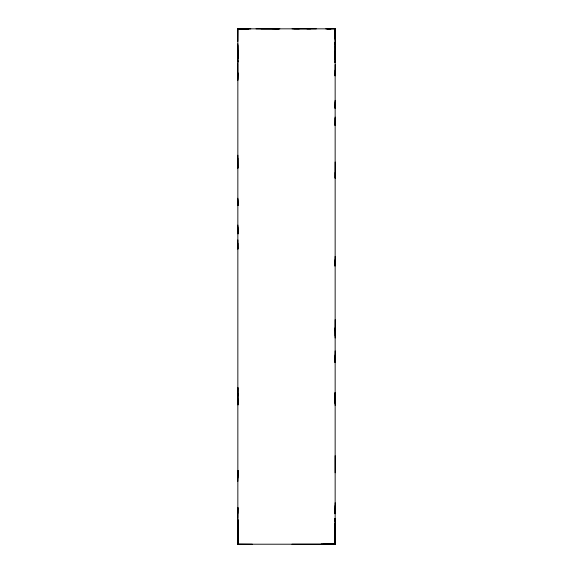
<?xml version="1.0" encoding="UTF-8"?>
<svg xmlns="http://www.w3.org/2000/svg" width="573" height="573" viewBox="0 0 573 573"><rect width="100%" height="100%" fill="white"/><g stroke="black" fill="none" stroke-linecap="round" stroke-linejoin="round"><path stroke-width="0.86" d="M237.852 74.067L237.852 63.417M335.148 329.826L335.148 319.662M335.148 455.75L335.148 472.775M335.148 162.016L335.119 178.246L335.148 172.459M237.852 41.385L237.938 28.843M237.852 397.103L237.917 387.527L237.852 395.771M237.852 518.343L237.938 507.492L237.852 513.394M237.988 530.147L237.852 544.207L335.148 544.207L335.148 28.843L237.852 28.843L237.852 544.207L237.852 530.147M335.148 64.627L335.047 75.922L335.148 70.157M291.922 544.207L335.148 544.207L321.045 544.207L335.062 544.164L335.148 533.621M335.148 118.102L335.069 125.587L335.148 117.071M325.435 544.207L335.148 544.114L335.148 531.443M335.148 46.141L335.148 57.787M335.148 393.887L335.033 403.285L335.148 395.334M335.148 527.267L335.148 544.178L323.774 544.207M335.148 53.003L335.012 62.729L335.148 61.325M335.148 502.757L334.99 513.823L335.148 505.608M237.852 80.585L237.967 72.907L237.852 79.511M237.852 523.077L238.053 519.84L238.039 544.207M335.148 544.114L335.148 535.676M237.852 481.384L238.039 470.404L237.852 478.032M237.852 531.837L238.053 519.84M335.148 350.912L334.947 362.508L335.148 355.024M335.019 544.207L335.148 536.722M335.148 100.347L335.004 108.318L335.148 101.779M335.148 58.647L334.954 59.929L335.148 51.061M334.954 59.929L335.148 51.677M335.148 256.396L334.926 266.101L335.148 259.626M241.985 28.944L246.956 28.843M256.031 28.843L279.868 28.843M242.931 28.944L248.861 28.843L237.852 28.915L243.546 28.843M241.14 28.937L247.722 28.843M243.031 28.937L250.809 28.843M237.852 28.901L248.166 28.843M292.065 28.843L310.652 28.843M237.852 28.865L244.664 28.843M278.564 28.843L261.044 28.843M306.992 28.865L316.325 28.851M335.062 530.147L335.047 529.029L335.148 536.349M325.772 28.843L335.148 28.872M237.852 544.085L252.321 544.207M293.849 28.843L299.242 28.901M326.803 28.843L330.979 28.944M327.176 28.843L330.721 28.929M272.075 28.65L279.18 28.843M335.148 39.444L335.004 28.843L335.148 42.903M237.852 60.638L238.039 62.235L237.852 50.646M335.148 45.403L334.976 42.495L335.148 55.33M335.148 521.674L334.969 518.357L335.148 531.923M237.852 199.519L238.031 205.6L237.852 198.229M237.852 226.836L238.067 233.963L237.852 225.067M335.148 525.728L335.083 523.213L335.148 534.903M237.852 397.705L238.031 405.004L237.852 393.472M335.004 28.843L335.148 38.72M335.148 400.656L335.019 392.584L335.148 405.362M237.852 45.439L237.953 58.288L237.852 43.806M335.148 335.936L335.062 327.885L335.148 337.984M237.852 243.246L237.91 249.148L237.852 239.901M237.852 158.134L237.917 168.254L237.852 155.219"/></g></svg>
